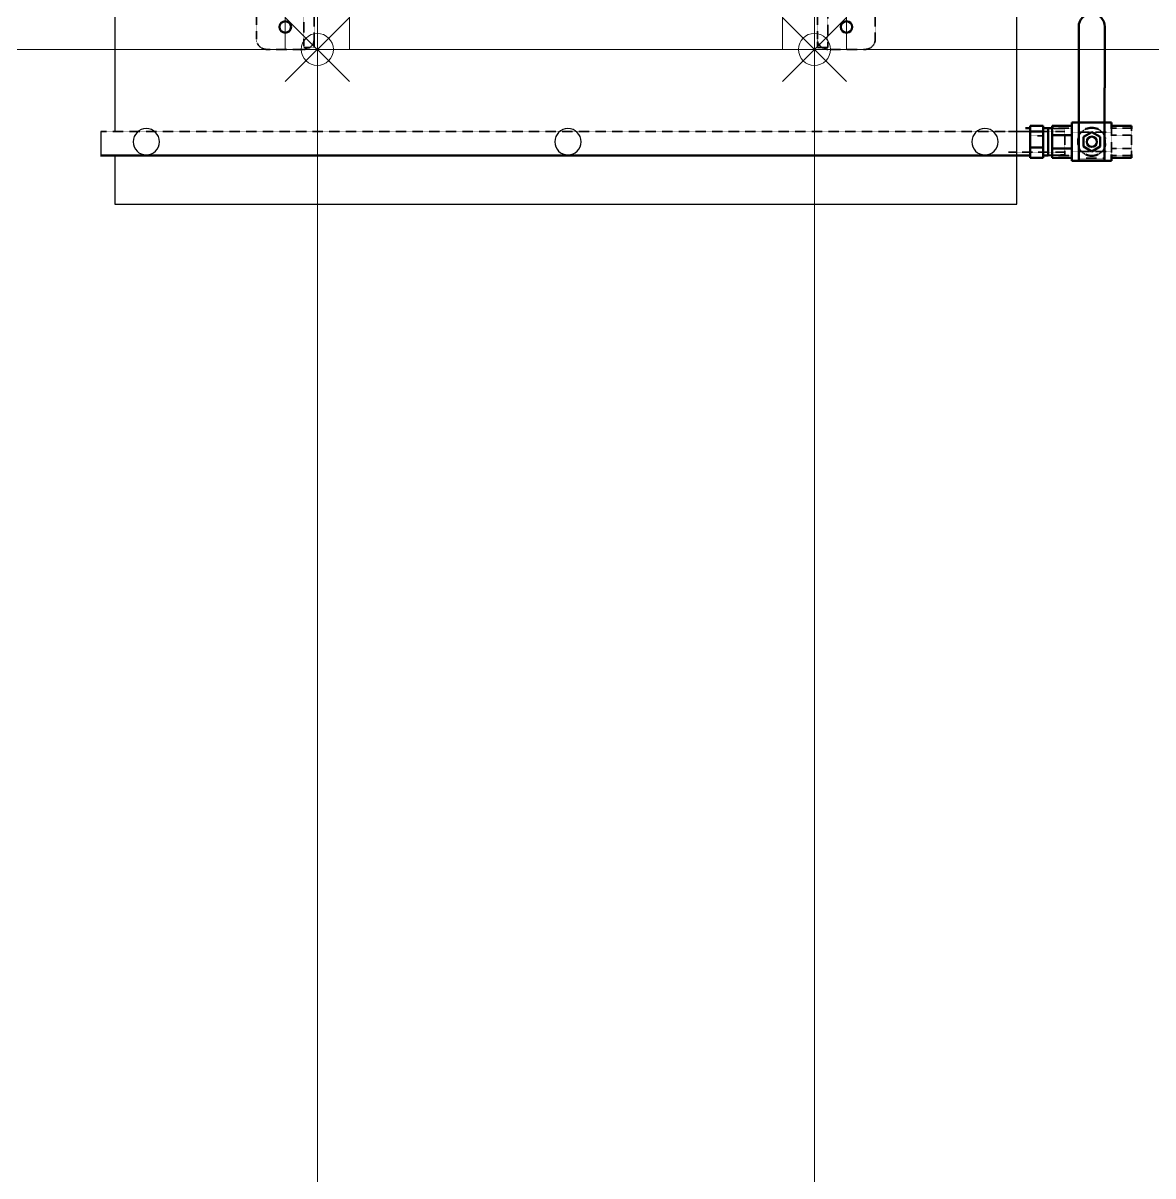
# Model space of a CAD drawing. Extents: x -3873 to 164127, y 7129 to 96529.
# Drawn here: x 72307 to 73189, y 68030 to 68930 of the extents above; entities that cross this region are included whole.
import ezdxf

# ---------------------------------------------------------------- set-up
doc = ezdxf.new("R2010")
doc.units = 0
doc.header["$PDMODE"] = 35
doc.header["$PDSIZE"] = 25
doc.linetypes.add('DASHED', pattern=[0.2068, 0.1655, -0.0413])
doc.layers.get('0').update_dxf_attribs({"linetype": 'CONTINUOUS'})
for name, color, linetype, lineweight in [('Hidden (ISO)', 7, 'DASHED', 35), ('LAYOUT Kromeka', 1, 'CONTINUOUS', 5), ('Visible (ISO)', 7, 'CONTINUOUS', 50)]:
    doc.layers.add(name, color=color, linetype=linetype, lineweight=lineweight)

# ---------------------------------------------------------------- blocks, each defined once
blk = doc.blocks.new('*U257')
at = {"ltscale": 10}
for p, q in [((194, 219), (500, 219)), ((500, 219), (500, 169)), ((500, 169), (192.76, 169)), ((0, -32), (0, 32)), ((0, 32), (218, 32)), ((218, 32), (218, -32)), ((218, -32), (0, -32)), ((500, -169), (195.24, -169)), ((500, -219), (500, -169)), ((194, -219), (500, -219))]:
    blk.add_line(p, q, dxfattribs=at)
blk.add_lwpolyline([(500, 194), (194, 194, 1), (194, -194), (500, -194)], format="xyb", dxfattribs=at)
for radius, start, end in [(219, 89.99999, 269.98424), (169, 90.41888, 169.08553), (189.6, 296.95659, 63.04345), (169, 190.91452, 270.42014)]:
    blk.add_arc((194, 0), radius, start, end, dxfattribs=at)
at = {"color": 5, "ltscale": 10}
for p in [(500, 194), (0, 0), (500, -194)]:
    blk.add_point(p, dxfattribs=at)
blk = doc.blocks.new('spray cabini')
at = {"color": 0, "ltscale": 25}
blk.add_line((-362.99, 370.06), (-362.99, 388.76), dxfattribs=at)
at = {"color": 0, "ltscale": 25, "elevation": 0}
blk.add_lwpolyline([(-352, 388.76), (-352, 426.7), (352, 426.7), (352, -427), (-352, -427), (-352, 370.06)], dxfattribs=at)
at = {"color": 0, "ltscale": 25}
for centre in [(-327.5, 378.11), (1.6, 378.11), (327.1, 378.11)]:
    blk.add_circle(centre, 10.26, dxfattribs=at)
at = {"layer": 'Hidden (ISO)', "color": 0}
for p, q in [((395, 388.76), (379.5, 388.76)), ((389.5, 388.33), (379.5, 388.64)), ((389.5, 367.89), (389.5, 388.33)), ((400.5, 390.78), (420.5, 390.78)), ((441.5, 388.76), (426, 388.76)), ((426, 388.11), (426, 368.11)), ((441.5, 383.29), (441.5, 388.11)), ((345.5, 386.16), (389.5, 386.16)), ((362.5, 386.1), (372.5, 386.1)), ((426, 385.61), (395, 385.61)), ((421.17, 375.44), (421.17, 380.78)), ((441.5, 383.29), (426, 383.29)), ((441.5, 372.93), (441.5, 383.29)), ((357.25, 370.06), (-362.99, 370.06)), ((345.5, 370.06), (389.5, 370.06)), ((372.5, 373.55), (362.5, 373.55)), ((426, 370.61), (395, 370.61)), ((441.5, 372.93), (426, 372.93)), ((441.5, 368.11), (441.5, 372.93)), ((389.5, 367.89), (379.5, 367.57)), ((395, 367.46), (379.5, 367.46)), ((441.5, 367.46), (426, 367.46)), ((-241.5, 298), (-241.5, 164)), ((-204.5, 306), (-233.5, 306)), ((-204.5, 303.41), (-204.5, 304.41)), ((-204.5, 304.41), (-196.5, 304.41)), ((-204.5, 158.59), (-204.5, 303.41)), ((-196.5, 304.41), (-196.5, 303.41)), ((-196.5, 298), (-196.5, 303.41)), ((-196.5, 164), (-196.5, 298)), ((196.5, 303.41), (196.5, 304.41)), ((204.5, 304.41), (196.5, 304.41)), ((196.5, 303.41), (196.5, 298)), ((196.5, 298), (196.5, 164)), ((233.5, 306), (204.5, 306)), ((204.5, 304.41), (204.5, 303.41)), ((204.5, 303.41), (204.5, 158.59)), ((241.5, 164), (241.5, 298))]:
    blk.add_line(p, q, dxfattribs=at)
for centre, radius, start, end in [((410.5, 378.11), 11, 114.61998, 165.96387), ((410.5, 378.11), 11, 14.03613, 65.38002), ((410.5, 378.11), 11, 345.96387, 14.03613), ((410.5, 378.11), 11, 194.03613, 245.38002), ((410.5, 378.11), 11, 294.61998, 345.96387), ((-233.5, 298), 8, 90, 180), ((-204.5, 298), 8, 0, 90), ((204.5, 298), 8, 90, 180), ((233.5, 298), 8, 0, 90)]:
    blk.add_arc(centre, radius, start, end, dxfattribs=at)
blk.add_open_spline([(399.83, 380.78), (399.8, 380.64), (399.76, 380.51), (399.58, 379.61), (399.5, 378.83), (399.5, 377.39), (399.58, 376.61), (399.76, 375.71), (399.8, 375.58), (399.83, 375.44)], degree=3, knots=[0.5219537, 0.5219537, 0.5219537, 0.5219537, 0.5599909, 0.5599909, 0.7756001, 0.7756001, 0.9912093, 0.9912093, 1.0292465, 1.0292465, 1.0292465, 1.0292465], dxfattribs=at)
at = {"layer": 'Visible (ISO)', "color": 0}
for p, q in [((358.5, 388.76), (-363.18, 388.76)), ((358.66, 388.74), (362.5, 388.74)), ((362.5, 390.66), (362.5, 382.67)), ((372.5, 390.66), (362.5, 390.66)), ((372.5, 382.67), (372.5, 390.66)), ((372.5, 388.74), (376.34, 388.74)), ((376.34, 367.48), (376.34, 388.74)), ((379.5, 388.64), (376.34, 388.74)), ((379.5, 390.61), (395, 390.61)), ((379.5, 383.29), (379.5, 390.61)), ((395, 393.11), (395, 363.11)), ((426, 393.11), (395, 393.11)), ((400.5, 392.78), (420.5, 392.78)), ((400.5, 392.78), (400.5, 388.78)), ((400.5, 367.44), (400.5, 388.78)), ((420.5, 388.78), (420.5, 392.78)), ((420.5, 388.78), (420.5, 367.44)), ((426, 393.11), (426, 388.11)), ((441.5, 390.61), (426, 390.61)), ((441.5, 388.11), (441.5, 390.61)), ((362.5, 382.67), (362.5, 370.12)), ((372.5, 382.67), (362.5, 382.67)), ((372.5, 370.12), (372.5, 382.67)), ((379.5, 383.29), (395, 383.29)), ((379.5, 372.93), (379.5, 383.29)), ((410.5, 385.62), (404, 381.86)), ((404, 381.86), (404, 374.36)), ((417, 381.86), (410.5, 385.62)), ((417, 374.36), (417, 381.86)), ((362.5, 370.12), (362.5, 365.56)), ((372.5, 370.12), (362.5, 370.12)), ((372.5, 365.56), (372.5, 370.12)), ((379.5, 372.93), (395, 372.93)), ((379.5, 365.61), (379.5, 372.93)), ((404, 374.36), (410.5, 370.6)), ((410.5, 370.6), (417, 374.36)), ((358.66, 367.48), (362.5, 367.48)), ((372.5, 365.56), (362.5, 365.56)), ((372.5, 367.48), (376.34, 367.48)), ((379.5, 367.57), (376.34, 367.48)), ((379.5, 365.61), (395, 365.61)), ((426, 363.11), (395, 363.11)), ((400.5, 364.61), (400.5, 367.44)), ((400.5, 338.95), (400.5, 364.61)), ((420.5, 367.44), (420.5, 364.61)), ((420.5, 364.61), (420.5, 338.95)), ((426, 368.11), (426, 363.11)), ((441.5, 365.61), (426, 365.61)), ((441.5, 365.61), (441.5, 368.11)), ((400.3, 288.31), (400.3, 336.12)), ((400.5, 336.12), (400.3, 336.12)), ((400.5, 338.95), (400.5, 336.12)), ((420.5, 336.12), (420.5, 338.95)), ((420.5, 336.12), (420.7, 336.12)), ((420.7, 336.12), (420.7, 288.31))]:
    blk.add_line(p, q, dxfattribs=at)
for centre, radius in [((410.5, 378.11), 4), ((-219, 288.5), 4.5), ((219, 288.5), 4.5)]:
    blk.add_circle(centre, radius, dxfattribs=at)
for centre, radius, start, end in [((410.5, 378.11), 11, 65.38002, 114.61998), ((410.5, 378.11), 11, 245.38002, 294.61998), ((410.5, 288.31), 10.2, 180, 0)]:
    blk.add_arc(centre, radius, start, end, dxfattribs=at)

msp = doc.modelspace()

# ---------------------------------------------------------------- linework, layer by layer
at = {"layer": 'LAYOUT Kromeka', "color": 4, "ltscale": 20}
msp.add_line((75066.83, 68909.02), (69966.83, 68909.02), dxfattribs=at)
at = {"layer": 'LAYOUT Kromeka', "ltscale": 20}
for p, q in [((72536.57, 68909.02), (72536.57, 40530.01)), ((72924.57, 68909.02), (72924.57, 40530.01))]:
    msp.add_line(p, q, dxfattribs=at)

# ---------------------------------------------------------------- block references
at = {"color": 1, "linetype": 'Continuous', "lineweight": 9, "xscale": -1, "rotation": 180}
msp.add_blockref('spray cabini', (72730.57, 69215.02), dxfattribs=at)
at = {"layer": 'LAYOUT Kromeka', "ltscale": 20, "xscale": -1, "rotation": 90}
msp.add_blockref('*U257', (72730.57, 69409.02), dxfattribs=at)

doc.saveas('drawing.dxf')
